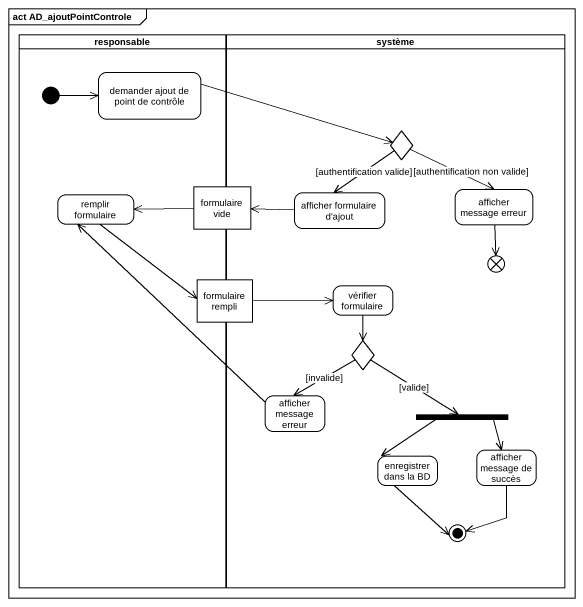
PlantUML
@startuml
mainframe act AD_ajoutPointControle
hide empty description
state responsable <<partition>> #FFFFFF {
  state "demander ajout de point de contrôle" as demander_ajout_de_point_de #FFFFFF
  state "remplir formulaire" as remplir_formulaire #FFFFFF
  [*] -right-> demander_ajout_de_point_de
}
state système <<partition>> #FFFFFF {
  state choice1 <<choice>> #FFFFFF
  state "afficher formulaire d'ajout" as afficher_formulaire_d_ajout #FFFFFF
  state "afficher message erreur" as afficher_message_erreur #FFFFFF
  state flowfinal1 <<end>> #FFFFFF
  state "vérifier formulaire" as vérifier_formulaire #FFFFFF
  state choice2 <<choice>> #FFFFFF
  state "afficher message erreur" as afficher_message_erreur_2 #FFFFFF
  state fork1 <<fork>> #FFFFFF
  state "afficher message de succès" as afficher_message_de_succès #FFFFFF
  state "enregistrer dans la BD" as enregistrer_dans_la_BD #FFFFFF
  afficher_message_de_succès --> [*]
  enregistrer_dans_la_BD --> [*]
}
state "formulaire vide" as formulaire_vide <<object>> #FFFFFF
state "formulaire rempli" as formulaire_rempli <<object>> #FFFFFF
demander_ajout_de_point_de -right-> choice1
choice1 --> afficher_formulaire_d_ajout : [authentification valide]
choice1 --> afficher_message_erreur : [authentification non valide]
remplir_formulaire --> formulaire_rempli
formulaire_vide -left-> remplir_formulaire
afficher_formulaire_d_ajout -left-> formulaire_vide
afficher_message_erreur --> flowfinal1
formulaire_rempli -right-> vérifier_formulaire
vérifier_formulaire --> choice2
choice2 --> afficher_message_erreur_2 : [invalide]
choice2 --> fork1 : [valide]
afficher_message_erreur_2 -up-> remplir_formulaire
fork1 --> afficher_message_de_succès
fork1 --> enregistrer_dans_la_BD
@enduml
